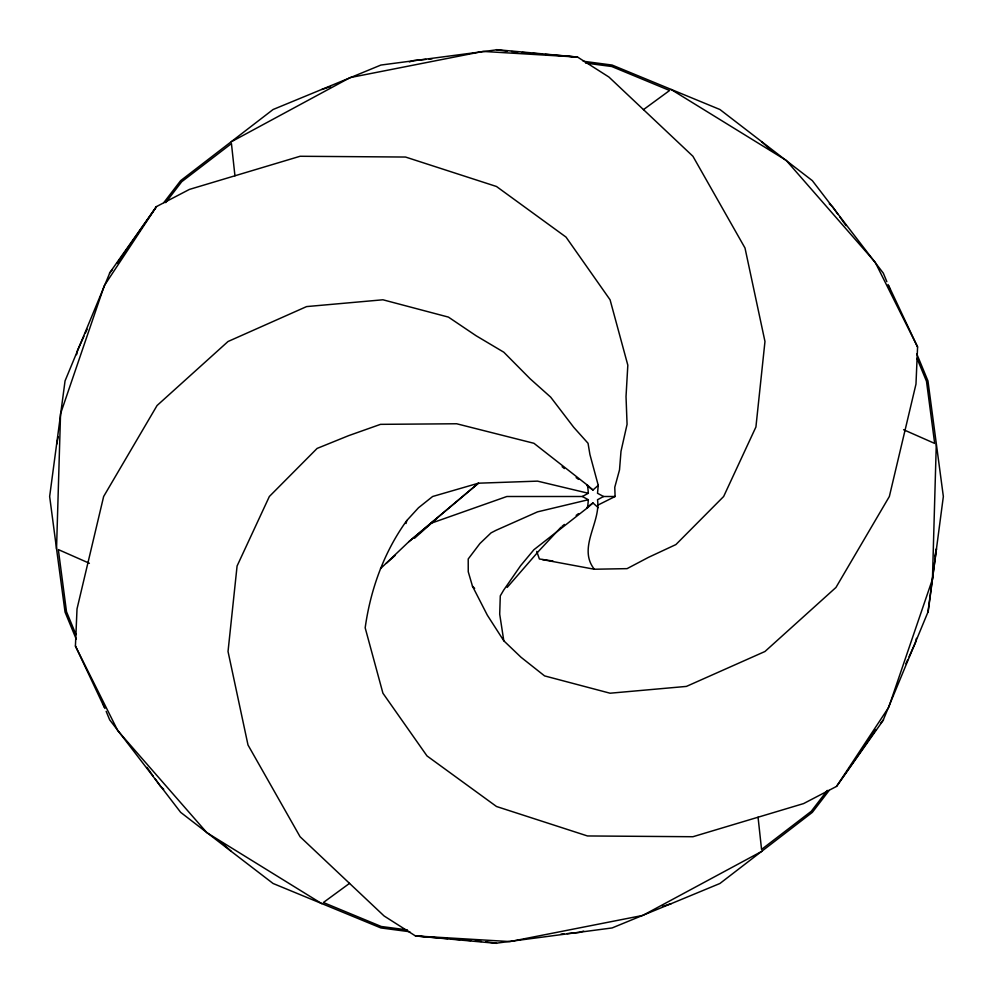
<?xml version="1.0" encoding="UTF-8"?>
<svg xmlns="http://www.w3.org/2000/svg" width="993" height="993" viewBox="0 0 993 993"><rect width="100%" height="100%" fill="white"/><g stroke="black" fill="none" stroke-linecap="round" stroke-linejoin="round"><path stroke-width="1.49" d="M76.2 639.033L65.054 612.11L56.539 548.794L60.548 413.746L104.302 285.661L156.46 206.594L189.415 189.415L300.072 156.273L405.541 157.043L496.5 186.498L566.01 237.079L610.074 299.787L627.824 365.176L626.024 396.579L627.067 424.346L620.997 451.306L619.52 469.875L614.766 487.278L615.101 496.5L597.749 505.176M104.302 707.339L75.418 646.033L77.02 608.895L103.644 496.5L157.043 405.541L228.03 341.505L306.589 306.589L382.926 299.787L448.426 317.102L476.081 335.733L503.799 352.205L530.15 378.805L550.681 397.138L573.718 427.3L588.042 443.288L589.929 454.533L598.245 485.329L597.525 493.273L603.545 496.5L615.101 496.5M888.698 285.661L917.582 346.967L915.98 384.105L889.356 496.5L835.957 587.459L764.97 651.495L686.411 686.411L610.074 693.213L544.574 675.898L521.027 657.267L503.799 640.795L487.327 615.176L472.469 586.193L468.249 571.757L468.212 558.985L479.917 543.519L491.063 532.869L496.066 530.287L537.548 511.854L588.352 499.727L587.633 507.671L533.924 549.712L520.605 565.7L503.625 590.202L500.286 595.862L499.702 614.195L503.799 640.795M928.12 612.147L943.35 496.5L927.946 380.89L916.8 353.967M58.202 436.746L56.713 444.231M76.573 354.662L77.578 350.194L83.958 336.23M916.427 638.338L915.422 642.806L909.042 656.77M934.798 556.254L936.461 548.794L927.946 612.11L883.323 719.838L880.53 723.487M406.013 523.51L406.807 520.531L418.475 507.783L432.625 496.5L478.465 483.194L537.548 481.133L588.352 493.273L587.633 485.329L533.924 443.288L456.643 423.763L380.518 424.346L348.617 435.654L317.102 448.426L269.351 496.5L237.079 566.01L228.03 651.495L248.002 744.998L300.072 836.727L384.105 915.98L415.459 935.94L496.5 943.35M603.545 496.5L597.525 499.727C600.827 522.666 577.479 547.838 594.323 569.237L627.067 568.641L648.491 557.346L675.898 544.574L723.649 496.5L755.921 426.99L764.97 341.505L744.998 248.002L692.928 156.273L608.895 77.02L577.541 57.06L496.5 49.65M406.807 520.531C384.006 552.021 370.513 589.47 365.176 627.824L382.926 693.213L426.99 755.921L496.5 806.502L587.459 835.957L692.928 836.727L803.585 803.585L836.54 786.406L883.485 719.925M221.104 842.052L231.232 851.373L273.075 883.485L380.89 927.946L409.799 931.757M671.131 89.494L786.146 160.332L875.193 262.264L917.582 346.967M85.237 333.437L87.161 329.254M905.839 663.746L907.763 659.563M117.807 262.264L156.46 206.594L109.515 273.075M875.193 730.736L836.54 786.406L888.698 707.339L932.452 579.254L936.287 444.231M112.47 269.513L109.677 273.162L65.054 380.89L49.65 496.5L56.539 548.794M117.149 263.43L120.885 258.552M163.845 202.572L180.652 180.652L273.075 109.515L380.89 65.054L496.5 49.836L507.15 51.226M165.682 202.622L181.719 181.719L231.443 143.575L234.944 175.798M761.656 141.763L771.896 150.948M231.232 851.373L180.652 812.348L109.677 719.838L106.152 711.336M827.318 790.378L811.281 811.281L761.557 849.425L758.056 817.202M829.155 790.428L812.348 812.348L719.925 883.485L671.194 903.667L662.443 906.41M872.115 734.448L875.851 729.57M507.162 587.434L538.802 551.016L560.983 527.221M380.518 568.641L408.855 541.694L478.465 483.194L408.855 541.694M586.937 485.602L592.945 490.046L598.245 485.329M587.633 507.671L592.945 502.954L598.245 507.671M386.203 563.403L395.276 555.335M414.577 538.206L437.28 518.048L431.446 523.125L506.864 496.5L582.332 496.5L588.352 499.727M562.112 526.29L564.396 524.441M576.151 515.392L578.547 513.617M586.937 507.398L592.945 502.954M643.464 109.64L669.617 90.487L611.713 66.506L585.597 63.068M349.536 883.36L323.383 902.513L381.287 926.494L407.403 929.932M761.768 851.373L642.806 915.422L510.005 941.575L415.459 935.94L447.694 938.633M582.332 496.5L588.352 493.273M330.557 86.59L321.869 89.494M409.364 61.914L413.746 60.548L425.972 59.381M583.636 931.086L579.254 932.452L567.028 933.619M429.026 59.096L432.079 58.81M560.921 934.19L563.974 933.904M511.544 51.562L517.688 52.07M522.293 52.455L529.964 53.088M533.03 53.349L542.24 54.118M545.306 54.367L577.541 57.06L482.995 51.425L350.194 77.578L231.344 141.763M450.76 938.881L459.97 939.651M463.036 939.912L470.707 940.545M475.312 940.93L481.456 941.438M552.94 561.033L539.385 558.985L536.754 551.4M583.201 61.243L612.11 65.054L719.925 109.515L812.348 180.652L883.323 273.162L886.848 281.664M485.85 941.774L496.5 943.164L612.11 927.946L671.194 903.667M594.323 569.237L542.463 559.605M903.605 429.721L934.674 443.424L926.494 381.287L917.011 358.374M89.395 563.279L58.326 549.576L66.506 611.713L75.989 634.626M321.806 903.667L206.854 832.668L117.807 730.736L75.418 646.033M576.151 477.608L578.547 479.383M562.112 466.71L564.396 468.559M587.633 485.329L592.945 490.046M829.292 203.751L832.668 206.854L838.005 214.364M163.708 789.249L160.332 786.146L154.995 778.636M472.469 586.193L474.654 588.365M839.793 216.859L846.011 225.622M146.989 767.378L153.207 776.141M888.027 284.507L889.79 288.752M103.21 704.248L104.973 708.493"/></g></svg>
